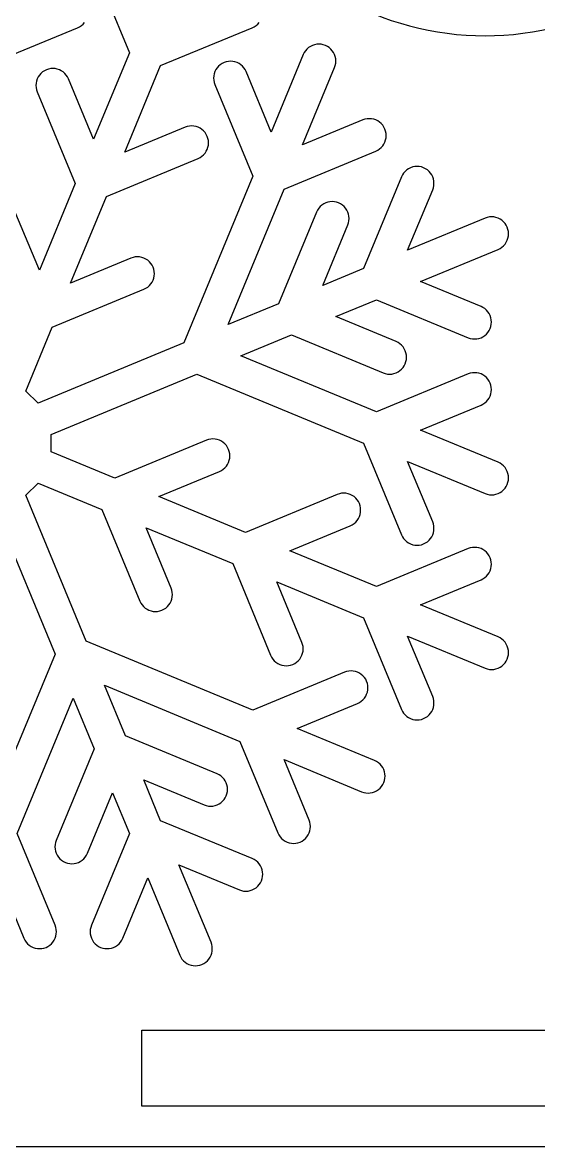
# Model space of a CAD drawing. Extents: x 0 to 210, y 0 to 297.
# Drawn here: x 55.4 to 99.4, y 148.5 to 244.2 of the extents above; entities that cross this region are included whole.
import ezdxf

# ---------------------------------------------------------------- set-up
doc = ezdxf.new("R2010")
doc.units = 0
doc.layers.add('Layer_1', color=7, linetype='CONTINUOUS')

msp = doc.modelspace()

# ---------------------------------------------------------------- linework, layer by layer
at = {"layer": 'Layer_1', "color": 7}
for p, q in [((61.275585, 249.479837), (64.509285, 241.673139)), ((60.565185, 244.116737), (60.689375, 244.258438)), ((75.443885, 244.116737), (75.568085, 244.258438)), ((52.291285, 240.570937), (60.098005, 243.804636)), ((60.098005, 243.804636), (60.266945, 243.887937)), ((60.266945, 243.887937), (60.423565, 243.992537)), ((60.423565, 243.992537), (60.565185, 244.116737)), ((67.169985, 240.570937), (74.976785, 243.804636)), ((74.976785, 243.804636), (75.145685, 243.887937)), ((75.145685, 243.887937), (75.302285, 243.992537)), ((75.302285, 243.992537), (75.443885, 244.116737)), ((80.101785, 242.294236), (79.932785, 242.210938)), ((80.280085, 242.354736), (80.101785, 242.294236)), ((80.464885, 242.391538), (80.280085, 242.354736)), ((80.652784, 242.403837), (80.464885, 242.391532)), ((80.840786, 242.391538), (80.652784, 242.403843)), ((81.025484, 242.354736), (80.840786, 242.391538)), ((81.203885, 242.294236), (81.025484, 242.354736)), ((81.372786, 242.210938), (81.203885, 242.294236)), ((64.509285, 241.673139), (61.452725, 234.294038)), ((79.322485, 241.514936), (76.588685, 234.915138)), ((79.405785, 241.683838), (79.322485, 241.514936)), ((79.510385, 241.840437), (79.405785, 241.683838)), ((79.634585, 241.982036), (79.510385, 241.840437)), ((79.776185, 242.106237), (79.634585, 241.982036)), ((79.932785, 242.210938), (79.776185, 242.106237)), ((81.529484, 242.106237), (81.372786, 242.210938)), ((81.671084, 241.982036), (81.529484, 242.106237)), ((81.795284, 241.840437), (81.671084, 241.982036)), ((81.899884, 241.683838), (81.795284, 241.840437)), ((81.983185, 241.514936), (81.899884, 241.683838)), ((82.043784, 241.336538), (81.983185, 241.514936)), ((82.080484, 241.151837), (82.043784, 241.336538)), ((57.990805, 240.328937), (57.802855, 240.316547)), ((58.178765, 240.316539), (57.990805, 240.328928)), ((64.113485, 233.191839), (67.169985, 240.570937)), ((71.984385, 240.386637), (71.879785, 240.230038)), ((72.108585, 240.528236), (71.984385, 240.386637)), ((72.250185, 240.652437), (72.108585, 240.528236)), ((72.406785, 240.757138), (72.250185, 240.652437)), ((72.575785, 240.840436), (72.406785, 240.757138)), ((72.754085, 240.900936), (72.575785, 240.840436)), ((72.938885, 240.937738), (72.754085, 240.900936)), ((73.126785, 240.950037), (72.938885, 240.937732)), ((73.314785, 240.937738), (73.126785, 240.950043)), ((73.499485, 240.900936), (73.314785, 240.937738)), ((73.677885, 240.840436), (73.499485, 240.900936)), ((73.846785, 240.757138), (73.677885, 240.840436)), ((74.003485, 240.652437), (73.846785, 240.757138)), ((74.145085, 240.528236), (74.003485, 240.652437)), ((74.269285, 240.386637), (74.145085, 240.528236)), ((74.373885, 240.230038), (74.269285, 240.386637)), ((79.249485, 233.813038), (81.983185, 240.412737)), ((81.983185, 240.412737), (82.043784, 240.591138)), ((82.043784, 240.591138), (82.080484, 240.775838)), ((82.092786, 240.963838), (82.080484, 241.151837)), ((82.080484, 240.775838), (82.092789, 240.963838)), ((56.660425, 239.439937), (56.599875, 239.261637)), ((56.743735, 239.608937), (56.660425, 239.439937)), ((56.848385, 239.765537), (56.743735, 239.608937)), ((56.972575, 239.907139), (56.848385, 239.765537)), ((57.114195, 240.031336), (56.972575, 239.907139)), ((57.270805, 240.135936), (57.114195, 240.031336)), ((57.439755, 240.219237), (57.270805, 240.135936)), ((57.618115, 240.279839), (57.439755, 240.219237)), ((57.802855, 240.316539), (57.618115, 240.279839)), ((58.363505, 240.279839), (58.178765, 240.316539)), ((58.541885, 240.219237), (58.363505, 240.279839)), ((58.710815, 240.135936), (58.541885, 240.219237)), ((58.867425, 240.031336), (58.710815, 240.135936)), ((59.009045, 239.907139), (58.867425, 240.031336)), ((59.133235, 239.765537), (59.009045, 239.907139)), ((59.237875, 239.608937), (59.133235, 239.765537)), ((59.321195, 239.439937), (59.237875, 239.608937)), ((61.452725, 234.294038), (59.321195, 239.439937)), ((71.699185, 239.697939), (71.686784, 239.510038)), ((71.686785, 239.510038), (71.699186, 239.322038)), ((71.735885, 239.882738), (71.699185, 239.697939)), ((71.796485, 240.061136), (71.735885, 239.882738)), ((71.879785, 240.230038), (71.796485, 240.061136)), ((74.457185, 240.061136), (74.373885, 240.230038)), ((76.588685, 234.915138), (74.457185, 240.061136)), ((56.563135, 239.076838), (56.550804, 238.888937)), ((56.550805, 238.888937), (56.563135, 238.700938)), ((56.599875, 239.261637), (56.563135, 239.076838)), ((56.563135, 238.700938), (56.599875, 238.516238)), ((56.599875, 238.516238), (56.660425, 238.337836)), ((71.699185, 239.322038), (71.735885, 239.137338)), ((71.735885, 239.137338), (71.796485, 238.958937)), ((71.796485, 238.958937), (75.030085, 231.152238)), ((56.660425, 238.337836), (59.894065, 230.531138)), ((84.395485, 235.944538), (79.249485, 233.813038)), ((84.573785, 236.005038), (84.395485, 235.944538)), ((84.758584, 236.041837), (84.573785, 236.005038)), ((84.946484, 236.054137), (84.758584, 236.041832)), ((85.134484, 236.041837), (84.946484, 236.054142)), ((85.319184, 236.005038), (85.134484, 236.041837)), ((85.497585, 235.944538), (85.319184, 236.005038)), ((85.666484, 235.861238), (85.497585, 235.944538)), ((85.823185, 235.756536), (85.666484, 235.861238)), ((85.964784, 235.632338), (85.823185, 235.756536)), ((86.088985, 235.490736), (85.964784, 235.632338)), ((69.259485, 235.323438), (64.113485, 233.191839)), ((69.437785, 235.383938), (69.259485, 235.323438)), ((69.622585, 235.420737), (69.437785, 235.383938)), ((69.810485, 235.433039), (69.622585, 235.420734)), ((69.998485, 235.420737), (69.810485, 235.433042)), ((70.183185, 235.383938), (69.998485, 235.420737)), ((70.361585, 235.323438), (70.183185, 235.383938)), ((70.530485, 235.240137), (70.361585, 235.323438)), ((70.687085, 235.135438), (70.530485, 235.240137)), ((70.828785, 235.011238), (70.687085, 235.135438)), ((70.952985, 234.869639), (70.828785, 235.011238)), ((71.057585, 234.713036), (70.952985, 234.869639)), ((71.140885, 234.544039), (71.057585, 234.713036)), ((86.193585, 235.334137), (86.088985, 235.490736)), ((86.276886, 235.165238), (86.193585, 235.334137)), ((86.337484, 234.986837), (86.276886, 235.165238)), ((86.374184, 234.802137), (86.337484, 234.986837)), ((86.386484, 234.614137), (86.374179, 234.802137)), ((86.374184, 234.426236), (86.386489, 234.614137)), ((71.201485, 234.365736), (71.140885, 234.544039)), ((71.238185, 234.180937), (71.201485, 234.365736)), ((71.201485, 233.620337), (71.238185, 233.805037)), ((71.238185, 233.805037), (71.250484, 233.993037)), ((71.250485, 233.993037), (71.238186, 234.180937)), ((85.964784, 233.595939), (86.088985, 233.737538)), ((86.088985, 233.737538), (86.193585, 233.894137)), ((86.193585, 233.894137), (86.276886, 234.063138)), ((86.276886, 234.063138), (86.337484, 234.241437)), ((86.337484, 234.241437), (86.374184, 234.426236)), ((70.361585, 232.662638), (70.530485, 232.745939)), ((70.530485, 232.745939), (70.687085, 232.850539)), ((70.687085, 232.850539), (70.828785, 232.974736)), ((70.828785, 232.974736), (70.952985, 233.116437)), ((70.952985, 233.116437), (71.057585, 233.273037)), ((71.057585, 233.273037), (71.140885, 233.441938)), ((71.140885, 233.441938), (71.201485, 233.620337)), ((77.690885, 230.050138), (85.497585, 233.283739)), ((85.497585, 233.283739), (85.666484, 233.367037)), ((85.666484, 233.367037), (85.823185, 233.471738)), ((85.823185, 233.471738), (85.964784, 233.595939)), ((62.554885, 229.428939), (70.361585, 232.662638)), ((88.292884, 231.794938), (88.136284, 231.690239)), ((88.461785, 231.878238), (88.292884, 231.794938)), ((88.640183, 231.938738), (88.461785, 231.878238)), ((88.824884, 231.975537), (88.640183, 231.938738)), ((89.012886, 231.987836), (88.824884, 231.975532)), ((89.200784, 231.975537), (89.012886, 231.987842)), ((89.385586, 231.938738), (89.200784, 231.975537)), ((89.563885, 231.878238), (89.385586, 231.938738)), ((89.732886, 231.794938), (89.563885, 231.878238)), ((89.889485, 231.690239), (89.732886, 231.794938)), ((75.030085, 231.152238), (69.149385, 216.954923)), ((87.682485, 231.098938), (84.448785, 223.292138)), ((87.765786, 231.267837), (87.682485, 231.098938)), ((87.870386, 231.424436), (87.765786, 231.267837)), ((87.994586, 231.566038), (87.870386, 231.424436)), ((88.136284, 231.690239), (87.994586, 231.566038)), ((90.031085, 231.566038), (89.889485, 231.690239)), ((90.155285, 231.424436), (90.031085, 231.566038)), ((90.259885, 231.267837), (90.155285, 231.424436)), ((90.343284, 231.098938), (90.259885, 231.267837)), ((90.403784, 230.920537), (90.343284, 231.098938)), ((90.440485, 230.735738), (90.403784, 230.920537)), ((59.894065, 230.531138), (56.837545, 223.152043)), ((72.912285, 218.513551), (77.690885, 230.050138)), ((88.211685, 224.850837), (90.343284, 229.996739)), ((90.343284, 229.996739), (90.403784, 230.175137)), ((90.403784, 230.175137), (90.440485, 230.359838)), ((90.440485, 230.359838), (90.452874, 230.547837)), ((90.452885, 230.547837), (90.440496, 230.735738)), ((59.498335, 222.049937), (62.554885, 229.428939)), ((81.227786, 228.881837), (81.058885, 228.798539)), ((81.406184, 228.942337), (81.227786, 228.881837)), ((81.590885, 228.979139), (81.406184, 228.942337)), ((81.778884, 228.991438), (81.590885, 228.979133)), ((81.966785, 228.979139), (81.778884, 228.991444)), ((82.151584, 228.942337), (81.966785, 228.979139)), ((82.329985, 228.881837), (82.151584, 228.942337)), ((82.498884, 228.798539), (82.329985, 228.881837)), ((56.837545, 223.152043), (54.706035, 228.297939)), ((80.448485, 228.102438), (77.214885, 220.295728)), ((80.531784, 228.271438), (80.448485, 228.102438)), ((80.636485, 228.428038), (80.531784, 228.271438)), ((80.760686, 228.569637), (80.636485, 228.428038)), ((80.902285, 228.693837), (80.760686, 228.569637)), ((81.058885, 228.798539), (80.902285, 228.693837)), ((82.655486, 228.693837), (82.498884, 228.798539)), ((82.797086, 228.569637), (82.655486, 228.693837)), ((82.921286, 228.428038), (82.797086, 228.569637)), ((83.025985, 228.271438), (82.921286, 228.428038)), ((83.109285, 228.102438), (83.025985, 228.271438)), ((83.169785, 227.924138), (83.109285, 228.102438)), ((83.206584, 227.739336), (83.169785, 227.924138)), ((80.977684, 221.854441), (83.109285, 227.000338)), ((83.109285, 227.000338), (83.169785, 227.178739)), ((83.169785, 227.178739), (83.206584, 227.363436)), ((83.218884, 227.551439), (83.206579, 227.739336)), ((83.206584, 227.363436), (83.218889, 227.551439)), ((94.811486, 227.584538), (88.211685, 224.850837)), ((94.989785, 227.645038), (94.811486, 227.584538)), ((95.174585, 227.681836), (94.989785, 227.645038)), ((95.362584, 227.694139), (95.174585, 227.681834)), ((95.550485, 227.681836), (95.362584, 227.694141)), ((95.735284, 227.645038), (95.550485, 227.681836)), ((95.913583, 227.584538), (95.735284, 227.645038)), ((96.082584, 227.501237), (95.913583, 227.584538)), ((96.239186, 227.396538), (96.082584, 227.501237)), ((96.380785, 227.272338), (96.239186, 227.396538)), ((96.504986, 227.130738), (96.380785, 227.272338)), ((96.609586, 226.974136), (96.504986, 227.130738)), ((96.692884, 226.805237), (96.609586, 226.974136)), ((96.753485, 226.626836), (96.692884, 226.805237)), ((96.790185, 226.442139), (96.753485, 226.626836)), ((96.753485, 225.881437), (96.790185, 226.066137)), ((96.790185, 226.066137), (96.802575, 226.254136)), ((96.802583, 226.254136), (96.790194, 226.442139)), ((96.082584, 225.007039), (96.239186, 225.111737)), ((96.239186, 225.111737), (96.380785, 225.235938)), ((96.380785, 225.235938), (96.504986, 225.377537)), ((96.504986, 225.377537), (96.609586, 225.534137)), ((96.609586, 225.534137), (96.692884, 225.703038)), ((96.692884, 225.703038), (96.753485, 225.881437)), ((64.644285, 224.181437), (59.498335, 222.049937)), ((64.822685, 224.241937), (64.644285, 224.181437)), ((65.007385, 224.278739), (64.822685, 224.241937)), ((65.195385, 224.291038), (65.007385, 224.278733)), ((65.383285, 224.278739), (65.195385, 224.291044)), ((65.568085, 224.241937), (65.383285, 224.278739)), ((65.746385, 224.181437), (65.568085, 224.241937)), ((65.915385, 224.098136), (65.746385, 224.181437)), ((66.071985, 223.993438), (65.915385, 224.098136)), ((89.313885, 222.190032), (95.913583, 224.923738)), ((95.913583, 224.923738), (96.082584, 225.007039)), ((66.213585, 223.869237), (66.071985, 223.993438)), ((66.337785, 223.727638), (66.213585, 223.869237)), ((66.442385, 223.571038), (66.337785, 223.727638)), ((66.525785, 223.402038), (66.442385, 223.571038)), ((66.586285, 223.223739), (66.525785, 223.402038)), ((66.622985, 223.038928), (66.586285, 223.223739)), ((84.448785, 223.292138), (80.977684, 221.854441)), ((66.442385, 222.131047), (66.525785, 222.299929)), ((66.525785, 222.299929), (66.586285, 222.47835)), ((66.586285, 222.47835), (66.622985, 222.663036)), ((66.635385, 222.851025), (66.622984, 223.038928)), ((66.622985, 222.663036), (66.635386, 222.851025)), ((94.459783, 220.058549), (89.313885, 222.190032)), ((57.939695, 218.286983), (65.746385, 221.520629)), ((65.746385, 221.520629), (65.915385, 221.603941)), ((65.915385, 221.603941), (66.071985, 221.708645)), ((66.071985, 221.708645), (66.213585, 221.832851)), ((66.213585, 221.832851), (66.337785, 221.974442)), ((66.337785, 221.974442), (66.442385, 222.131047)), ((77.214885, 220.295728), (72.912285, 218.513551)), ((82.079886, 219.19365), (85.550985, 220.631431)), ((85.550985, 220.631431), (93.357686, 217.397729)), ((94.628685, 219.975237), (94.459783, 220.058549)), ((94.785386, 219.870532), (94.628685, 219.975237)), ((94.926985, 219.746326), (94.785386, 219.870532)), ((95.051186, 219.604735), (94.926985, 219.746326)), ((95.155786, 219.44813), (95.051186, 219.604735)), ((95.239084, 219.279248), (95.155786, 219.44813)), ((95.299685, 219.100827), (95.239084, 219.279248)), ((87.225784, 217.062111), (82.079886, 219.19365)), ((95.239084, 218.177058), (95.299685, 218.355422)), ((95.336385, 218.916028), (95.299685, 219.100827)), ((95.299685, 218.355422), (95.336385, 218.540137)), ((95.348685, 218.728125), (95.33638, 218.916028)), ((95.336385, 218.540137), (95.34869, 218.728125)), ((55.688155, 212.851327), (57.939695, 218.286983)), ((74.014385, 215.852788), (78.316985, 217.634965)), ((78.316985, 217.634965), (86.123684, 214.401319)), ((93.357686, 217.397729), (93.536084, 217.337193)), ((94.281385, 217.337193), (94.459783, 217.397729)), ((94.459783, 217.397729), (94.628685, 217.481041)), ((94.628685, 217.481041), (94.785386, 217.585689)), ((94.785386, 217.585689), (94.926985, 217.709895)), ((94.926985, 217.709895), (95.051186, 217.851486)), ((95.051186, 217.851486), (95.155786, 218.008119)), ((95.155786, 218.008119), (95.239084, 218.177058)), ((69.149385, 216.954923), (56.729165, 211.810294)), ((87.394785, 216.978799), (87.225784, 217.062111)), ((87.551384, 216.874151), (87.394785, 216.978799)), ((87.692984, 216.749945), (87.551384, 216.874151)), ((87.817184, 216.608325), (87.692984, 216.749945)), ((87.921784, 216.45172), (87.817184, 216.608325)), ((88.005186, 216.282782), (87.921784, 216.45172)), ((93.536084, 217.337193), (93.720785, 217.300447)), ((93.720785, 217.300447), (93.908685, 217.288029)), ((93.908685, 217.288114), (94.096685, 217.300532)), ((94.096685, 217.300447), (94.281385, 217.337193)), ((85.550985, 211.074202), (74.014385, 215.852788)), ((88.065686, 216.104418), (88.005186, 216.282782)), ((88.102485, 215.919675), (88.065686, 216.104418)), ((88.065686, 215.359012), (88.102485, 215.543755)), ((88.114784, 215.731715), (88.10248, 215.919675)), ((88.102485, 215.543755), (88.11479, 215.731715)), ((87.225784, 214.401319), (87.394785, 214.484631)), ((87.394785, 214.484631), (87.551384, 214.589279)), ((87.551384, 214.589279), (87.692984, 214.713485)), ((87.692984, 214.713485), (87.817184, 214.855105)), ((87.817184, 214.855105), (87.921784, 215.01171)), ((87.921784, 215.01171), (88.005186, 215.180648)), ((88.005186, 215.180648), (88.065686, 215.359012)), ((57.831295, 209.149531), (70.251485, 214.29416)), ((70.251485, 214.29416), (84.448785, 208.413439)), ((93.357686, 214.307847), (85.550985, 211.074202)), ((86.123684, 214.401319), (86.302085, 214.340783)), ((86.302085, 214.340783), (86.486786, 214.304037)), ((86.486786, 214.304037), (86.674785, 214.29162)), ((86.674785, 214.291704), (86.862686, 214.304122)), ((86.862686, 214.304037), (87.047485, 214.340783)), ((87.047485, 214.340783), (87.225784, 214.401319)), ((93.536084, 214.368384), (93.357686, 214.307847)), ((93.720785, 214.405158), (93.536084, 214.368384)), ((93.908685, 214.417463), (93.720785, 214.405045)), ((94.096685, 214.405158), (93.908685, 214.417575)), ((94.281385, 214.368384), (94.096685, 214.405158)), ((94.459783, 214.307847), (94.281385, 214.368384)), ((94.628685, 214.224535), (94.459783, 214.307847)), ((94.785386, 214.119916), (94.628685, 214.224535)), ((94.926985, 213.99571), (94.785386, 214.119916)), ((95.051186, 213.854091), (94.926985, 213.99571)), ((95.155786, 213.697457), (95.051186, 213.854091)), ((95.239084, 213.528547), (95.155786, 213.697457)), ((95.299685, 213.350183), (95.239084, 213.528547)), ((56.729165, 211.810294), (55.688155, 212.851327)), ((95.239084, 212.426413), (95.299685, 212.604777)), ((95.336385, 213.165412), (95.299685, 213.350183)), ((95.299685, 212.604777), (95.336385, 212.78952)), ((95.348685, 212.97748), (95.33638, 213.165412)), ((95.336385, 212.78952), (95.34869, 212.97748)), ((89.313885, 209.515573), (94.459783, 211.647085)), ((94.459783, 211.647085), (94.628685, 211.730397)), ((94.628685, 211.730397), (94.785386, 211.835045)), ((94.785386, 211.835045), (94.926985, 211.959222)), ((94.926985, 211.959222), (95.051186, 212.100841)), ((95.051186, 212.100841), (95.155786, 212.257447)), ((95.155786, 212.257447), (95.239084, 212.426413)), ((57.831295, 207.677347), (57.831295, 209.149531)), ((71.436785, 208.756734), (71.252085, 208.719989)), ((71.624785, 208.769067), (71.436785, 208.756649)), ((71.812685, 208.756734), (71.624785, 208.769152)), ((71.997485, 208.719989), (71.812685, 208.756734)), ((95.913583, 206.781856), (89.313885, 209.515573)), ((71.073685, 208.659452), (63.266985, 205.425806)), ((71.252085, 208.719989), (71.073685, 208.659452)), ((72.175785, 208.659452), (71.997485, 208.719989)), ((72.344785, 208.57614), (72.175785, 208.659452)), ((72.501385, 208.471492), (72.344785, 208.57614)), ((72.642985, 208.347314), (72.501385, 208.471492)), ((72.767185, 208.205695), (72.642985, 208.347314)), ((72.871785, 208.049062), (72.767185, 208.205695)), ((72.955185, 207.880152), (72.871785, 208.049062)), ((73.015685, 207.701787), (72.955185, 207.880152)), ((84.448785, 208.413439), (87.682485, 200.606721)), ((63.266985, 205.425806), (57.831295, 207.677347)), ((72.955185, 206.778017), (73.015685, 206.956382)), ((73.052485, 207.517016), (73.015685, 207.701787)), ((73.015685, 206.956382), (73.052485, 207.141125)), ((73.052485, 207.141125), (73.064784, 207.329056)), ((73.064785, 207.329056), (73.052486, 207.517016)), ((90.343284, 201.708855), (88.211685, 206.85481)), ((88.211685, 206.85481), (94.811486, 204.121093)), ((67.029885, 203.867177), (72.175785, 205.998689)), ((72.175785, 205.998689), (72.344785, 206.082001)), ((72.344785, 206.082001), (72.501385, 206.186649)), ((72.501385, 206.186649), (72.642985, 206.310827)), ((72.642985, 206.310827), (72.767185, 206.452446)), ((72.767185, 206.452446), (72.871785, 206.609079)), ((72.871785, 206.609079), (72.955185, 206.778017)), ((96.082584, 206.698544), (95.913583, 206.781856)), ((96.239186, 206.593896), (96.082584, 206.698544)), ((96.380785, 206.469718), (96.239186, 206.593896)), ((96.504986, 206.328099), (96.380785, 206.469718)), ((96.609586, 206.171465), (96.504986, 206.328099)), ((96.692884, 206.002527), (96.609586, 206.171465)), ((96.753485, 205.824191), (96.692884, 206.002527)), ((55.688155, 203.975551), (56.729165, 205.016556)), ((56.729165, 205.016556), (62.164835, 202.765015)), ((96.609586, 204.731483), (96.692884, 204.900421)), ((96.692884, 204.900421), (96.753485, 205.078786)), ((96.790185, 205.639448), (96.753485, 205.824191)), ((96.753485, 205.078786), (96.790185, 205.263528)), ((96.790185, 205.263528), (96.802575, 205.451488)), ((96.802583, 205.451488), (96.790194, 205.639448)), ((60.832775, 191.555346), (55.688155, 203.975551)), ((82.215685, 204.0443), (74.408985, 200.810654)), ((82.394086, 204.104837), (82.215685, 204.0443)), ((82.578784, 204.141582), (82.394086, 204.104837)), ((82.766783, 204.153915), (82.578784, 204.141497)), ((82.954684, 204.141582), (82.766783, 204.154)), ((83.139486, 204.104837), (82.954684, 204.141582)), ((83.317786, 204.0443), (83.139486, 204.104837)), ((83.486786, 203.960988), (83.317786, 204.0443)), ((83.643385, 203.85634), (83.486786, 203.960988)), ((94.811486, 204.121093), (94.989785, 204.060556)), ((94.989785, 204.060556), (95.174585, 204.023783)), ((95.174585, 204.023783), (95.362584, 204.011365)), ((95.362584, 204.011478), (95.550485, 204.023895)), ((95.550485, 204.023783), (95.735284, 204.060556)), ((95.735284, 204.060556), (95.913583, 204.121093)), ((95.913583, 204.121093), (96.082584, 204.204377)), ((96.082584, 204.204377), (96.239186, 204.309053)), ((96.239186, 204.309053), (96.380785, 204.433259)), ((96.380785, 204.433259), (96.504986, 204.57485)), ((96.504986, 204.57485), (96.609586, 204.731483)), ((74.408985, 200.810654), (67.029885, 203.867177)), ((83.784985, 203.732134), (83.643385, 203.85634)), ((83.909185, 203.590515), (83.784985, 203.732134)), ((84.013785, 203.43391), (83.909185, 203.590515)), ((84.097086, 203.264972), (84.013785, 203.43391)), ((84.157685, 203.086607), (84.097086, 203.264972)), ((84.194385, 202.901865), (84.157685, 203.086607)), ((53.027384, 202.873417), (58.171995, 190.45324)), ((62.164835, 202.765015), (65.398485, 194.958325)), ((84.013785, 201.993899), (84.097086, 202.162837)), ((84.097086, 202.162837), (84.157685, 202.34123)), ((84.157685, 202.34123), (84.194385, 202.525945)), ((84.194385, 202.525945), (84.206774, 202.713905)), ((84.206786, 202.713905), (84.194396, 202.901865)), ((68.059285, 196.060431), (65.927785, 201.206386)), ((65.927785, 201.206386), (73.306785, 198.149835)), ((78.171885, 199.251997), (83.317786, 201.383537)), ((83.317786, 201.383537), (83.486786, 201.466849)), ((83.486786, 201.466849), (83.643385, 201.571497)), ((83.643385, 201.571497), (83.784985, 201.695675)), ((83.784985, 201.695675), (83.909185, 201.837294)), ((83.909185, 201.837294), (84.013785, 201.993899)), ((90.403784, 201.53049), (90.343284, 201.708855)), ((90.440485, 201.345748), (90.403784, 201.53049)), ((90.440485, 200.969828), (90.452874, 201.157788)), ((90.452885, 201.157788), (90.440496, 201.345748)), ((87.682485, 200.606721), (87.765786, 200.437782)), ((87.765786, 200.437782), (87.870386, 200.281149)), ((87.870386, 200.281149), (87.994586, 200.13953)), ((87.994586, 200.13953), (88.136284, 200.015352)), ((89.889485, 200.015352), (90.031085, 200.13953)), ((90.031085, 200.13953), (90.155285, 200.281149)), ((90.155285, 200.281149), (90.259885, 200.437782)), ((90.259885, 200.437782), (90.343284, 200.606721)), ((90.343284, 200.606721), (90.403784, 200.785085)), ((90.403784, 200.785085), (90.440485, 200.969828)), ((85.550985, 196.195446), (78.171885, 199.251997)), ((93.357686, 199.429148), (85.550985, 196.195446)), ((88.136284, 200.015352), (88.292884, 199.910704)), ((88.292884, 199.910704), (88.461785, 199.827392)), ((88.461785, 199.827392), (88.640183, 199.766855)), ((88.640183, 199.766855), (88.824884, 199.73011)), ((88.824884, 199.73011), (89.012886, 199.717692)), ((89.012886, 199.717777), (89.200784, 199.730195)), ((89.200784, 199.73011), (89.385586, 199.766855)), ((89.385586, 199.766855), (89.563885, 199.827392)), ((89.563885, 199.827392), (89.732886, 199.910704)), ((89.732886, 199.910704), (89.889485, 200.015352)), ((93.536084, 199.489685), (93.357686, 199.429148)), ((93.720785, 199.52643), (93.536084, 199.489685)), ((93.908685, 199.538763), (93.720785, 199.526346)), ((94.096685, 199.52643), (93.908685, 199.538848)), ((94.281385, 199.489685), (94.096685, 199.52643)), ((94.459783, 199.429148), (94.281385, 199.489685)), ((94.628685, 199.345836), (94.459783, 199.429148)), ((94.785386, 199.241188), (94.628685, 199.345836)), ((94.926985, 199.116982), (94.785386, 199.241188)), ((95.051186, 198.975363), (94.926985, 199.116982)), ((95.155786, 198.818758), (95.051186, 198.975363)), ((95.239084, 198.64982), (95.155786, 198.818758)), ((95.299685, 198.471455), (95.239084, 198.64982)), ((95.336385, 198.286741), (95.299685, 198.471455)), ((95.348685, 198.098725), (95.33638, 198.286741)), ((73.306785, 198.149835), (76.540485, 190.343145)), ((95.051186, 197.222142), (95.155786, 197.378747)), ((95.155786, 197.378747), (95.239084, 197.547629)), ((95.239084, 197.547629), (95.299685, 197.72605)), ((95.299685, 197.72605), (95.336385, 197.910849)), ((95.336385, 197.910849), (95.34869, 198.098725)), ((79.201285, 191.445251), (77.069685, 196.591235)), ((77.069685, 196.591235), (84.448785, 193.53474)), ((89.313885, 194.636846), (94.459783, 196.768329)), ((94.459783, 196.768329), (94.628685, 196.851641)), ((94.628685, 196.851641), (94.785386, 196.956345)), ((94.785386, 196.956345), (94.926985, 197.080523)), ((94.926985, 197.080523), (95.051186, 197.222142)), ((68.119785, 195.882038), (68.059285, 196.060431)), ((68.156585, 195.697324), (68.119785, 195.882038)), ((68.156585, 195.321432), (68.168884, 195.509336)), ((68.168885, 195.509336), (68.156586, 195.697324)), ((65.398485, 194.958325), (65.481785, 194.78933)), ((65.481785, 194.78933), (65.586485, 194.632725)), ((65.586485, 194.632725), (65.710685, 194.491134)), ((65.710685, 194.491134), (65.852285, 194.366928)), ((67.605485, 194.366928), (67.747085, 194.491134)), ((67.747085, 194.491134), (67.871285, 194.632725)), ((67.871285, 194.632725), (67.975985, 194.78933)), ((67.975985, 194.78933), (68.059285, 194.958325)), ((68.059285, 194.958325), (68.119785, 195.136633)), ((68.119785, 195.136633), (68.156585, 195.321432)), ((95.913583, 191.903128), (89.313885, 194.636846)), ((65.852285, 194.366928), (66.008885, 194.262337)), ((66.008885, 194.262337), (66.177785, 194.17894)), ((66.177785, 194.17894), (66.356185, 194.118432)), ((66.356185, 194.118432), (66.540885, 194.081743)), ((66.540885, 194.081743), (66.728885, 194.069325)), ((66.728885, 194.069325), (66.916785, 194.081743)), ((66.916785, 194.081743), (67.101585, 194.118432)), ((67.101585, 194.118432), (67.279885, 194.17894)), ((67.279885, 194.17894), (67.448885, 194.262337)), ((67.448885, 194.262337), (67.605485, 194.366928)), ((84.448785, 193.53474), (87.682485, 185.727937)), ((75.030085, 185.674625), (60.832775, 191.555346)), ((90.343284, 186.830127), (88.211685, 191.976026)), ((88.211685, 191.976026), (94.811486, 189.242337)), ((96.082584, 191.819845), (95.913583, 191.903128)), ((96.239186, 191.71514), (96.082584, 191.819845)), ((96.380785, 191.590934), (96.239186, 191.71514)), ((96.504986, 191.449343), (96.380785, 191.590934)), ((79.261785, 191.266943), (79.201285, 191.445251)), ((79.298585, 191.082144), (79.261785, 191.266943)), ((79.261785, 190.521538), (79.298585, 190.706224)), ((79.298585, 190.706224), (79.310884, 190.89424)), ((79.310885, 190.89424), (79.298586, 191.082144)), ((96.609586, 191.292738), (96.504986, 191.449343)), ((96.692884, 191.123828), (96.609586, 191.292738)), ((96.753485, 190.945435), (96.692884, 191.123828)), ((96.790185, 190.760749), (96.753485, 190.945435)), ((96.790185, 190.384745), (96.802575, 190.572733)), ((96.802583, 190.572733), (96.790194, 190.760749)), ((58.171995, 190.45324), (52.291285, 176.255938)), ((76.540485, 190.343145), (76.623785, 190.174235)), ((76.623785, 190.174235), (76.728385, 190.01763)), ((76.728385, 190.01763), (76.852585, 189.875926)), ((76.852585, 189.875926), (76.994285, 189.751748)), ((76.994285, 189.751748), (77.150885, 189.647129)), ((77.150885, 189.647129), (77.319785, 189.563845)), ((78.421885, 189.563845), (78.590885, 189.647129)), ((78.590885, 189.647129), (78.747485, 189.751748)), ((78.747485, 189.751748), (78.889085, 189.875926)), ((78.889085, 189.875926), (79.013285, 190.01763)), ((79.013285, 190.01763), (79.117985, 190.174235)), ((79.117985, 190.174235), (79.201285, 190.343145)), ((79.201285, 190.343145), (79.261785, 190.521538)), ((96.380785, 189.554531), (96.504986, 189.696151)), ((96.504986, 189.696151), (96.609586, 189.852727)), ((96.609586, 189.852727), (96.692884, 190.021637)), ((96.692884, 190.021637), (96.753485, 190.20003)), ((96.753485, 190.20003), (96.790185, 190.384745)), ((82.836786, 188.908243), (75.030085, 185.674625)), ((77.319785, 189.563845), (77.498185, 189.503223)), ((77.498185, 189.503223), (77.682885, 189.466535)), ((77.682885, 189.466535), (77.870885, 189.454117)), ((77.870885, 189.45423), (78.058785, 189.466647)), ((78.058785, 189.466535), (78.243585, 189.503223)), ((78.243585, 189.503223), (78.421885, 189.563845)), ((83.015184, 188.968836), (82.836786, 188.908243)), ((83.199884, 189.005525), (83.015184, 188.968836)), ((83.387884, 189.017942), (83.199884, 189.005525)), ((83.575785, 189.005525), (83.387884, 189.017942)), ((83.760584, 188.968836), (83.575785, 189.005525)), ((83.938985, 188.908243), (83.760584, 188.968836)), ((84.107884, 188.824931), (83.938985, 188.908243)), ((84.264486, 188.720339), (84.107884, 188.824931)), ((84.406085, 188.596133), (84.264486, 188.720339)), ((94.811486, 189.242337), (94.989785, 189.181829)), ((94.989785, 189.181829), (95.174585, 189.145027)), ((95.174585, 189.145027), (95.362584, 189.132891)), ((95.362584, 189.13275), (95.550485, 189.144886)), ((95.550485, 189.145027), (95.735284, 189.181829)), ((95.735284, 189.181829), (95.913583, 189.242337)), ((95.913583, 189.242337), (96.082584, 189.325649)), ((96.082584, 189.325649), (96.239186, 189.430325)), ((96.239186, 189.430325), (96.380785, 189.554531)), ((64.173585, 183.48983), (62.391385, 187.792449)), ((62.391385, 187.792449), (73.927985, 183.013834)), ((84.530286, 188.454542), (84.406085, 188.596133)), ((84.634984, 188.297937), (84.530286, 188.454542)), ((84.718285, 188.128942), (84.634984, 188.297937)), ((84.778785, 187.950634), (84.718285, 188.128942)), ((84.815584, 187.765835), (84.778785, 187.950634)), ((84.827886, 187.577932), (84.815581, 187.765835)), ((84.530286, 186.701237), (84.634984, 186.857926)), ((84.634984, 186.857926), (84.718285, 187.026836)), ((84.718285, 187.026836), (84.778785, 187.205229)), ((84.778785, 187.205229), (84.815584, 187.389943)), ((84.815584, 187.389943), (84.827889, 187.577932)), ((90.403784, 186.651735), (90.343284, 186.830127)), ((54.952055, 175.153747), (59.730645, 186.690343)), ((59.730645, 186.690343), (61.512825, 182.387724)), ((78.792985, 184.116025), (83.938985, 186.247536)), ((83.938985, 186.247536), (84.107884, 186.330848)), ((84.107884, 186.330848), (84.264486, 186.43544)), ((84.264486, 186.43544), (84.406085, 186.559646)), ((84.406085, 186.559646), (84.530286, 186.701237)), ((90.343284, 185.727937), (90.403784, 185.906329)), ((90.440485, 186.467049), (90.403784, 186.651735)), ((90.403784, 185.906329), (90.440485, 186.091129)), ((90.440485, 186.091129), (90.452874, 186.279032)), ((90.452885, 186.279032), (90.440496, 186.467049)), ((87.682485, 185.727937), (87.765786, 185.559027)), ((87.765786, 185.559027), (87.870386, 185.40245)), ((87.870386, 185.40245), (87.994586, 185.260831)), ((87.994586, 185.260831), (88.136284, 185.136625)), ((88.136284, 185.136625), (88.292884, 185.031949)), ((88.292884, 185.031949), (88.461785, 184.948637)), ((88.461785, 184.948637), (88.640183, 184.888128)), ((88.640183, 184.888128), (88.824884, 184.851326)), ((88.824884, 184.851326), (89.012886, 184.839191)), ((89.012886, 184.83905), (89.200784, 184.851185)), ((89.200784, 184.851326), (89.385586, 184.888128)), ((89.385586, 184.888128), (89.563885, 184.948637)), ((89.563885, 184.948637), (89.732886, 185.031949)), ((89.732886, 185.031949), (89.889485, 185.136625)), ((89.889485, 185.136625), (90.031085, 185.260831)), ((90.031085, 185.260831), (90.155285, 185.40245)), ((90.155285, 185.40245), (90.259885, 185.559027)), ((90.259885, 185.559027), (90.343284, 185.727937)), ((85.392785, 181.382251), (78.792985, 184.116025)), ((71.980285, 180.256241), (64.173585, 183.48983)), ((73.927985, 183.013834), (77.161585, 175.207144)), ((61.512825, 182.387724), (58.279165, 174.581034)), ((79.822385, 176.30925), (77.690885, 181.455233)), ((77.690885, 181.455233), (84.290586, 178.721544)), ((85.561684, 181.298939), (85.392785, 181.382251)), ((85.718286, 181.194347), (85.561684, 181.298939)), ((85.859885, 181.070141), (85.718286, 181.194347)), ((85.984086, 180.92855), (85.859885, 181.070141)), ((72.149285, 180.172929), (71.980285, 180.256241)), ((72.305885, 180.068224), (72.149285, 180.172929)), ((72.447485, 179.944046), (72.305885, 180.068224)), ((86.088784, 180.771945), (85.984086, 180.92855)), ((86.172085, 180.602951), (86.088784, 180.771945)), ((86.232585, 180.424643), (86.172085, 180.602951)), ((86.269384, 180.239843), (86.232585, 180.424643)), ((86.281683, 180.05194), (86.269378, 180.239843)), ((86.269384, 179.863923), (86.281689, 180.05194)), ((67.169985, 176.255938), (65.732285, 179.727046)), ((65.732285, 179.727046), (70.878185, 177.595449)), ((72.571685, 179.802427), (72.447485, 179.944046)), ((72.676385, 179.64585), (72.571685, 179.802427)), ((72.759685, 179.47694), (72.676385, 179.64585)), ((72.820185, 179.298548), (72.759685, 179.47694)), ((72.856985, 179.113833), (72.820185, 179.298548)), ((72.869285, 178.925845), (72.856985, 179.113833)), ((85.859885, 179.033626), (85.984086, 179.175245)), ((85.984086, 179.175245), (86.088784, 179.331935)), ((86.088784, 179.331935), (86.172085, 179.500845)), ((86.172085, 179.500845), (86.232585, 179.679237)), ((86.232585, 179.679237), (86.269384, 179.863923)), ((60.939955, 173.478928), (63.071485, 178.624827)), ((63.071485, 178.624827), (64.509285, 175.153747)), ((72.571685, 178.049235), (72.676385, 178.20584)), ((72.676385, 178.20584), (72.759685, 178.37475)), ((72.759685, 178.37475), (72.820185, 178.553142)), ((72.820185, 178.553142), (72.856985, 178.737941)), ((72.856985, 178.737941), (72.869284, 178.925845)), ((84.290586, 178.721544), (84.468984, 178.660951)), ((84.468984, 178.660951), (84.653684, 178.624234)), ((84.653684, 178.624234), (84.841684, 178.611816)), ((84.841684, 178.611929), (85.029686, 178.624347)), ((85.029686, 178.624234), (85.214384, 178.660951)), ((85.214384, 178.660951), (85.392785, 178.721544)), ((85.392785, 178.721544), (85.561684, 178.804828)), ((85.561684, 178.804828), (85.718286, 178.909448)), ((85.718286, 178.909448), (85.859885, 179.033626)), ((70.878185, 177.595449), (71.056585, 177.534941)), ((71.056585, 177.534941), (71.241285, 177.498139)), ((71.241285, 177.498139), (71.429285, 177.485721)), ((71.429285, 177.485834), (71.617185, 177.498252)), ((71.617185, 177.498139), (71.801985, 177.534941)), ((71.801985, 177.534941), (71.980285, 177.595449)), ((71.980285, 177.595449), (72.149285, 177.678733)), ((72.149285, 177.678733), (72.305885, 177.783438)), ((72.305885, 177.783438), (72.447485, 177.907644)), ((72.447485, 177.907644), (72.571685, 178.049235)), ((74.976785, 173.022236), (67.169985, 176.255938)), ((79.882885, 176.130942), (79.822385, 176.30925)), ((79.822385, 175.207144), (79.882885, 175.385537)), ((79.919685, 175.946143), (79.882885, 176.130942)), ((79.882885, 175.385537), (79.919685, 175.570251)), ((79.919685, 175.570251), (79.931984, 175.758239)), ((79.931985, 175.758239), (79.919686, 175.946143)), ((58.185705, 167.347029), (54.952055, 175.153747)), ((58.218625, 174.402641), (58.181875, 174.217927)), ((58.279165, 174.581034), (58.218625, 174.402641)), ((64.509285, 175.153747), (61.275585, 167.347029)), ((77.161585, 175.207144), (77.244885, 175.038234)), ((77.244885, 175.038234), (77.349585, 174.881544)), ((77.349585, 174.881544), (77.473785, 174.739925)), ((77.473785, 174.739925), (77.615385, 174.615747)), ((77.615385, 174.615747), (77.771985, 174.511127)), ((77.771985, 174.511127), (77.940985, 174.427844)), ((77.940985, 174.427844), (78.119285, 174.367251)), ((78.119285, 174.367251), (78.304085, 174.330533)), ((78.304085, 174.330533), (78.491985, 174.318116)), ((78.491985, 174.318229), (78.679985, 174.330646)), ((78.679985, 174.330533), (78.864685, 174.367251)), ((78.864685, 174.367251), (79.043085, 174.427844)), ((79.043085, 174.427844), (79.211985, 174.511127)), ((79.211985, 174.511127), (79.368585, 174.615747)), ((79.368585, 174.615747), (79.510185, 174.739925)), ((79.510185, 174.739925), (79.634385, 174.881544)), ((79.634385, 174.881544), (79.739085, 175.038234)), ((79.739085, 175.038234), (79.822385, 175.207144)), ((58.181875, 174.217927), (58.169564, 174.029939)), ((58.169565, 174.029939), (58.181875, 173.842035)), ((58.181875, 173.842035), (58.218625, 173.657236)), ((58.218625, 173.657236), (58.279165, 173.478928)), ((58.279165, 173.478928), (58.362485, 173.309933)), ((58.362485, 173.309933), (58.467125, 173.153328)), ((60.751995, 173.153328), (60.856635, 173.309933)), ((60.856635, 173.309933), (60.939955, 173.478928)), ((58.467125, 173.153328), (58.591335, 173.011737)), ((58.591335, 173.011737), (58.732955, 172.887531)), ((58.732955, 172.887531), (58.889565, 172.78294)), ((58.889565, 172.78294), (59.058495, 172.699543)), ((59.058495, 172.699543), (59.236855, 172.639035)), ((59.236855, 172.639035), (59.421595, 172.602233)), ((59.421595, 172.602233), (59.609565, 172.589815)), ((59.609565, 172.589928), (59.797515, 172.602346)), ((59.797515, 172.602233), (59.982265, 172.639035)), ((59.982265, 172.639035), (60.160625, 172.699543)), ((60.160625, 172.699543), (60.329555, 172.78294)), ((60.329555, 172.78294), (60.486175, 172.887531)), ((60.486175, 172.887531), (60.627785, 173.011737)), ((60.627785, 173.011737), (60.751995, 173.153328)), ((71.462385, 165.893246), (68.728685, 172.493041)), ((68.728685, 172.493041), (73.874585, 170.361445)), ((75.145685, 172.938924), (74.976785, 173.022236)), ((75.302285, 172.834332), (75.145685, 172.938924)), ((75.443885, 172.710126), (75.302285, 172.834332)), ((75.568085, 172.568451), (75.443885, 172.710126)), ((75.672785, 172.411846), (75.568085, 172.568451)), ((75.756085, 172.242936), (75.672785, 172.411846)), ((53.393415, 171.39085), (55.524925, 166.244923)), ((63.936385, 166.244923), (66.067885, 171.39085)), ((66.067885, 171.39085), (68.801585, 164.79114)), ((75.816585, 172.064543), (75.756085, 172.242936)), ((75.853385, 171.879829), (75.816585, 172.064543)), ((75.816585, 171.319138), (75.853385, 171.503937)), ((75.853385, 171.503937), (75.865684, 171.69184)), ((75.865685, 171.69184), (75.853386, 171.879829)), ((74.976785, 170.361445), (75.145685, 170.444841)), ((75.145685, 170.444841), (75.302285, 170.549433)), ((75.302285, 170.549433), (75.443885, 170.673639)), ((75.443885, 170.673639), (75.568085, 170.81523)), ((75.568085, 170.81523), (75.672785, 170.971835)), ((75.672785, 170.971835), (75.756085, 171.14083)), ((75.756085, 171.14083), (75.816585, 171.319138)), ((73.874585, 170.361445), (74.052985, 170.300936)), ((74.052985, 170.300936), (74.237685, 170.264247)), ((74.237685, 170.264247), (74.425685, 170.25183)), ((74.425685, 170.25183), (74.613585, 170.264247)), ((74.613585, 170.264247), (74.798385, 170.300936)), ((74.798385, 170.300936), (74.976785, 170.361445)), ((58.246245, 167.168637), (58.185705, 167.347029)), ((58.282995, 166.98395), (58.246245, 167.168637)), ((58.246245, 166.423344), (58.282995, 166.60803)), ((58.282995, 166.60803), (58.295314, 166.796047)), ((58.295315, 166.796047), (58.282996, 166.98395)), ((61.178295, 166.98395), (61.165965, 166.796047)), ((61.165965, 166.796047), (61.178295, 166.60803)), ((61.215035, 167.168637), (61.178295, 166.98395)), ((61.178295, 166.60803), (61.215035, 166.423344)), ((61.275585, 167.347029), (61.215035, 167.168637)), ((55.524925, 166.244923), (55.608245, 166.076041)), ((55.608245, 166.076041), (55.712885, 165.919323)), ((55.712885, 165.919323), (55.837075, 165.777733)), ((55.837075, 165.777733), (55.978695, 165.653527)), ((55.978695, 165.653527), (56.135305, 165.548935)), ((57.575315, 165.548935), (57.731925, 165.653527)), ((57.731925, 165.653527), (57.873545, 165.777733)), ((57.873545, 165.777733), (57.997755, 165.919323)), ((57.997755, 165.919323), (58.102395, 166.076041)), ((58.102395, 166.076041), (58.185705, 166.244923)), ((58.185705, 166.244923), (58.246245, 166.423344)), ((61.215035, 166.423344), (61.275585, 166.244923)), ((61.275585, 166.244923), (61.358895, 166.076041)), ((61.358895, 166.076041), (61.463545, 165.919323)), ((61.463545, 165.919323), (61.587735, 165.777733)), ((61.587735, 165.777733), (61.729345, 165.653527)), ((61.729345, 165.653527), (61.885965, 165.548935)), ((63.325985, 165.548935), (63.482585, 165.653527)), ((63.482585, 165.653527), (63.624185, 165.777733)), ((63.624185, 165.777733), (63.748385, 165.919323)), ((63.748385, 165.919323), (63.853085, 166.076041)), ((63.853085, 166.076041), (63.936385, 166.244923)), ((71.522885, 165.714938), (71.462385, 165.893246)), ((71.559685, 165.530139), (71.522885, 165.714938)), ((56.135305, 165.548935), (56.304255, 165.465651)), ((56.304255, 165.465651), (56.482615, 165.40503)), ((56.482615, 165.40503), (56.667355, 165.368341)), ((56.667355, 165.368341), (56.855315, 165.355923)), ((56.855315, 165.356036), (57.043265, 165.368454)), ((57.043265, 165.368341), (57.228025, 165.40503)), ((57.228025, 165.40503), (57.406385, 165.465651)), ((57.406385, 165.465651), (57.575315, 165.548935)), ((61.885965, 165.548935), (62.054915, 165.465651)), ((62.054915, 165.465651), (62.233275, 165.40503)), ((62.233275, 165.40503), (62.417985, 165.368341)), ((62.417985, 165.368341), (62.605985, 165.355923)), ((62.605985, 165.356036), (62.793885, 165.368454)), ((62.793885, 165.368341), (62.978685, 165.40503)), ((62.978685, 165.40503), (63.157085, 165.465651)), ((63.157085, 165.465651), (63.325985, 165.548935)), ((68.801585, 164.79114), (68.884885, 164.622145)), ((71.379085, 164.622145), (71.462385, 164.79114)), ((71.462385, 164.79114), (71.522885, 164.969448)), ((71.522885, 164.969448), (71.559685, 165.154247)), ((71.559685, 165.154247), (71.571984, 165.342151)), ((71.571985, 165.342151), (71.559686, 165.530139)), ((68.884885, 164.622145), (68.989585, 164.46554)), ((68.989585, 164.46554), (69.113785, 164.323949)), ((69.113785, 164.323949), (69.255385, 164.199743)), ((69.255385, 164.199743), (69.411985, 164.095124)), ((69.411985, 164.095124), (69.580885, 164.01184)), ((69.580885, 164.01184), (69.759285, 163.951247)), ((69.759285, 163.951247), (69.943985, 163.91453)), ((69.943985, 163.91453), (70.131985, 163.902112)), ((70.131985, 163.90214), (70.319985, 163.914558)), ((70.319985, 163.91453), (70.504685, 163.951247)), ((70.504685, 163.951247), (70.683085, 164.01184)), ((70.683085, 164.01184), (70.851985, 164.095124)), ((70.851985, 164.095124), (71.008585, 164.199743)), ((71.008585, 164.199743), (71.150185, 164.323949)), ((71.150185, 164.323949), (71.274385, 164.46554)), ((71.274385, 164.46554), (71.379085, 164.622145)), ((65.57155, 158.423279), (208.287616, 158.423279)), ((65.57155, 151.92335), (65.57155, 158.423279)), ((208.287616, 151.92335), (65.57155, 151.92335)), ((-0.000001, 148.500001), (210.000001, 148.500001))]:
    msp.add_line(p, q, dxfattribs=at)
msp.add_open_spline([(82.299776, 246.467975), (90.034803, 242.002155), (99.56475, 242.002155), (107.299777, 246.467975)], degree=3, dxfattribs=at)

doc.saveas('drawing.dxf')
